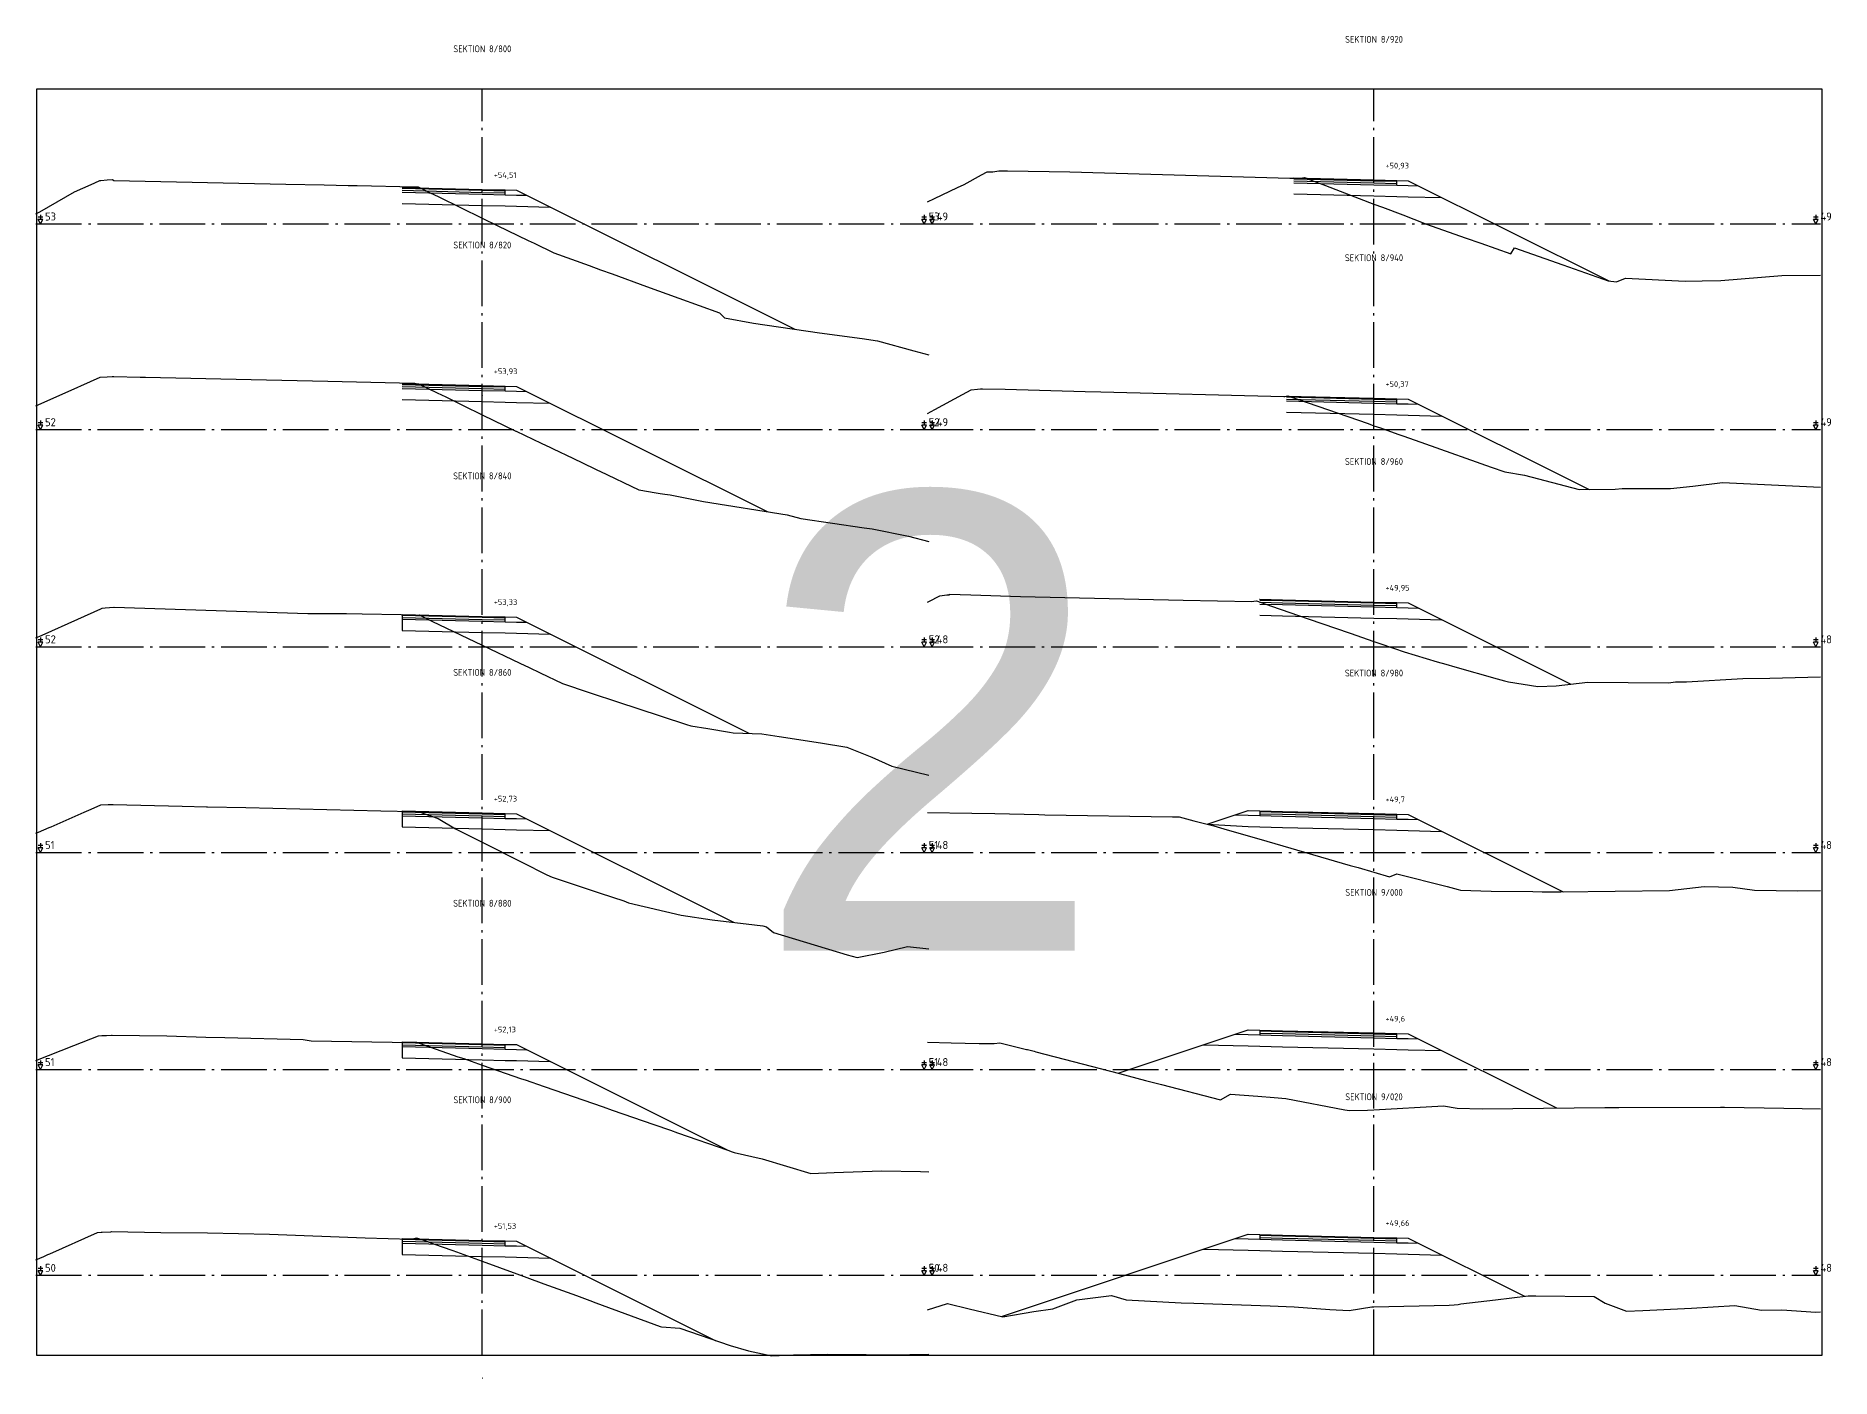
# Model space of a CAD drawing. Header units: metres. Extents: x 164066 to 165347, y 6228109 to 6230364.
# Drawn here: x 164151.8 to 164230.3, y 6229163.2 to 6229221.9 of the extents above; entities that cross this region are included whole.
import ezdxf
from ezdxf.enums import TextEntityAlignment as Align

# ---------------------------------------------------------------- set-up
doc = ezdxf.new("R2010")
doc.units = ezdxf.units.M
doc.header["$LTSCALE"] = 0.1
doc.linetypes.add('CENTRUMLINJE', pattern=[27, 20, -3, 1, -3])
doc.layers.get('DEFPOINTS').update_dxf_attribs({"color": 5})
for name, color, linetype in [('M-000', 7, 'Continuous'), ('M-372A', 3, 'Continuous'), ('M-374C', 6, 'Continuous'), ('M-374D', 4, 'Continuous'), ('M-374E', 4, 'Continuous'), ('M-374F', 4, 'Continuous'), ('M-374G', 4, 'Continuous'), ('M-374O', 4, 'Continuous'), ('M-374P', 4, 'Continuous'), ('M-374Q', 4, 'Continuous'), ('M-378A', 7, 'CENTRUMLINJE'), ('M-378AT', 4, 'Continuous'), ('M-378B', 4, 'CENTRUMLINJE'), ('M-378BT', 4, 'Continuous'), ('T19202X', 4, 'Continuous')]:
    doc.layers.add(name, color=color, linetype=linetype)
doc.styles.add('ARIAL', font='ARIAL.TTF')
doc.styles.add('ISO35', font='ISO3098', dxfattribs={"height": 3.5})
doc.styles.add('P_ISO_25', font='ISO', dxfattribs={"height": 2.5})
doc.styles.add('P_ISO_30', font='ISO', dxfattribs={"height": 3})

msp = doc.modelspace()

# ---------------------------------------------------------------- linework, layer by layer
at = {"layer": 'DEFPOINTS', "flags": 128}
msp.add_lwpolyline([(164151.854, 6229164.154), (164229.954, 6229164.154), (164229.954, 6229219.554), (164151.854, 6229219.554), (164151.854, 6229164.154)], dxfattribs=at)
at = {"layer": 'M-000'}
msp.add_lwpolyline([(164151.854, 6229164.154), (164229.954, 6229164.154), (164229.954, 6229219.554), (164151.854, 6229219.554), (164151.854, 6229164.154)], dxfattribs=at)
at = {"layer": 'M-372A', "linetype": 'Continuous'}
for points in [[(164151.829, 6229214.091), (164152.007, 6229214.187), (164153.516, 6229215.052), (164154.248, 6229215.38), (164154.592, 6229215.534), (164154.632, 6229215.552), (164154.671, 6229215.554), (164154.939, 6229215.585), (164155.18, 6229215.592), (164155.238, 6229215.555), (164162.758, 6229215.396), (164164.439, 6229215.361), (164165.486, 6229215.339), (164165.879, 6229215.33), (164168.367, 6229215.277), (164168.436, 6229215.282), (164168.55, 6229215.275), (164169.043, 6229215.036), (164169.447, 6229214.839), (164171.354, 6229213.911), (164172.01, 6229213.592), (164173.358, 6229212.936), (164173.488, 6229212.873), (164173.622, 6229212.808), (164174.479, 6229212.391), (164176.021, 6229211.833), (164176.53, 6229211.648), (164177.027, 6229211.469), (164178.538, 6229210.922), (164179.949, 6229210.411), (164181.734, 6229209.765), (164181.95, 6229209.543), (164183.21, 6229209.308), (164186.097, 6229208.89), (164187.974, 6229208.635), (164188.64, 6229208.534), (164190.221, 6229208.103), (164190.879, 6229207.92)], [(164190.829, 6229214.618), (164191.132, 6229214.762), (164192.14, 6229215.242), (164192.434, 6229215.383), (164193.189, 6229215.798), (164193.434, 6229215.932), (164193.47, 6229215.935), (164193.688, 6229215.928), (164193.947, 6229215.974), (164193.95, 6229215.982), (164194.327, 6229215.98), (164197.052, 6229215.927), (164206.672, 6229215.662), (164207.128, 6229215.65), (164207.137, 6229215.65), (164207.31, 6229215.69), (164207.725, 6229215.531), (164208.111, 6229215.384), (164208.236, 6229215.336), (164210.354, 6229214.526), (164210.731, 6229214.382), (164211.608, 6229214.047), (164212.102, 6229213.858), (164212.645, 6229213.65), (164214.344, 6229213.048), (164215.027, 6229212.806), (164216.332, 6229212.343), (164216.496, 6229212.615), (164218.62, 6229211.871), (164220.601, 6229211.161), (164220.963, 6229211.118), (164221.35, 6229211.278), (164223.966, 6229211.152), (164224.706, 6229211.168), (164225.52, 6229211.177), (164228.192, 6229211.395), (164229.879, 6229211.414)], [(164151.829, 6229205.69), (164153.233, 6229206.318), (164154.213, 6229206.756), (164154.639, 6229206.947), (164154.947, 6229206.962), (164155.171, 6229206.973), (164155.22, 6229206.977), (164155.225, 6229206.98), (164155.233, 6229206.975), (164156.392, 6229206.951), (164156.629, 6229206.946), (164161.244, 6229206.848), (164164.592, 6229206.772), (164167.726, 6229206.701), (164168.24, 6229206.689), (164168.398, 6229206.685), (164168.456, 6229206.677), (164168.56, 6229206.664), (164169.381, 6229206.264), (164169.753, 6229206.084), (164170.51, 6229205.716), (164171.354, 6229205.306), (164172.825, 6229204.591), (164172.839, 6229204.584), (164173.926, 6229204.064), (164174.342, 6229203.865), (164174.395, 6229203.839), (164174.456, 6229203.81), (164175.308, 6229203.402), (164176.247, 6229202.953), (164176.398, 6229202.88), (164176.501, 6229202.831), (164178.206, 6229202.015), (164178.962, 6229201.893), (164179.134, 6229201.865), (164179.343, 6229201.832), (164179.563, 6229201.796), (164181.033, 6229201.516), (164184.692, 6229200.922), (164185.291, 6229200.759), (164188.052, 6229200.36), (164188.405, 6229200.314), (164190, 6229199.99), (164190.879, 6229199.766)], [(164190.829, 6229205.357), (164191.151, 6229205.534), (164192.35, 6229206.192), (164192.728, 6229206.4), (164193.007, 6229206.426), (164193.146, 6229206.438), (164193.224, 6229206.445), (164193.228, 6229206.443), (164193.233, 6229206.446), (164194.219, 6229206.42), (164197.721, 6229206.327), (164198.404, 6229206.308), (164206.413, 6229206.105), (164206.447, 6229206.107), (164206.585, 6229206.137), (164206.876, 6229206.036), (164207.001, 6229205.992), (164210.092, 6229204.92), (164210.354, 6229204.827), (164210.641, 6229204.726), (164211.392, 6229204.46), (164211.665, 6229204.364), (164212.601, 6229204.033), (164215.484, 6229203.015), (164216.073, 6229202.806), (164216.934, 6229202.657), (164219.327, 6229202.029), (164220.907, 6229202.042), (164221.205, 6229202.073), (164223.319, 6229202.08), (164224.295, 6229202.184), (164225.595, 6229202.343), (164229.879, 6229202.13)], [(164190.829, 6229197.111), (164191.03, 6229197.214), (164191.214, 6229197.309), (164191.362, 6229197.385), (164191.677, 6229197.421), (164191.791, 6229197.431), (164191.792, 6229197.452), (164191.794, 6229197.452), (164192.72, 6229197.429), (164194.899, 6229197.35), (164202.012, 6229197.194), (164205.01, 6229197.134), (164205.097, 6229197.142), (164205.208, 6229197.158), (164205.874, 6229196.928), (164207.481, 6229196.375), (164209.315, 6229195.743), (164210.354, 6229195.385), (164210.56, 6229195.314), (164211.255, 6229195.075), (164211.676, 6229194.929), (164213.123, 6229194.499), (164213.494, 6229194.388), (164213.896, 6229194.269), (164215.745, 6229193.744), (164216.067, 6229193.659), (164216.232, 6229193.614), (164217.515, 6229193.414), (164218.317, 6229193.444), (164219.71, 6229193.606), (164223.232, 6229193.578), (164223.543, 6229193.62), (164224.018, 6229193.612), (164226.479, 6229193.765), (164227.669, 6229193.782), (164229.879, 6229193.834)], [(164151.829, 6229195.541), (164152.108, 6229195.666), (164153.664, 6229196.364), (164154.664, 6229196.813), (164154.734, 6229196.845), (164154.862, 6229196.853), (164155.242, 6229196.883), (164155.252, 6229196.869), (164155.252, 6229196.883), (164163.717, 6229196.607), (164165.415, 6229196.614), (164166.103, 6229196.598), (164167.803, 6229196.56), (164168.363, 6229196.547), (164168.407, 6229196.541), (164168.458, 6229196.542), (164168.591, 6229196.545), (164169.151, 6229196.277), (164171.354, 6229195.223), (164173, 6229194.436), (164173.405, 6229194.242), (164173.885, 6229194.012), (164174.861, 6229193.545), (164176.032, 6229193.158), (164177.353, 6229192.721), (164178.113, 6229192.47), (164180.284, 6229191.753), (164180.468, 6229191.692), (164181.224, 6229191.57), (164182.167, 6229191.419), (164182.323, 6229191.394), (164183.586, 6229191.344), (164184.343, 6229191.224), (164186.148, 6229190.945), (164187.304, 6229190.761), (164188.388, 6229190.328), (164189.26, 6229189.931), (164190.879, 6229189.537)], [(164151.829, 6229186.996), (164151.939, 6229187.042), (164152.415, 6229187.242), (164152.496, 6229187.278), (164153.939, 6229187.92), (164154.24, 6229188.053), (164154.665, 6229188.242), (164154.989, 6229188.248), (164155.094, 6229188.25), (164155.184, 6229188.257), (164155.186, 6229188.254), (164155.202, 6229188.258), (164158.229, 6229188.183), (164159.294, 6229188.156), (164159.328, 6229188.155), (164161.016, 6229188.116), (164166.915, 6229187.978), (164168.352, 6229187.944), (164168.538, 6229187.942), (164168.558, 6229187.942), (164168.803, 6229187.857), (164169.429, 6229187.64), (164170.185, 6229187.193), (164171.354, 6229186.6), (164173.083, 6229185.722), (164174.181, 6229185.173), (164174.414, 6229185.072), (164176.51, 6229184.376), (164177.538, 6229184.03), (164177.648, 6229183.989), (164177.751, 6229183.956), (164180.058, 6229183.413), (164181.404, 6229183.209), (164183.258, 6229182.992), (164183.629, 6229182.948), (164183.787, 6229182.895), (164184.094, 6229182.651), (164187.305, 6229181.68), (164187.742, 6229181.554), (164188.93, 6229181.795), (164189.948, 6229182.037), (164190.879, 6229181.932)], [(164190.829, 6229187.905), (164192.765, 6229187.868), (164193.775, 6229187.851), (164195.7, 6229187.818), (164195.964, 6229187.796), (164201.538, 6229187.707), (164201.613, 6229187.708), (164201.724, 6229187.71), (164201.836, 6229187.714), (164202.481, 6229187.544), (164203.352, 6229187.314), (164203.781, 6229187.19), (164205.673, 6229186.642), (164206.016, 6229186.543), (164209.309, 6229185.589), (164209.659, 6229185.488), (164210.354, 6229185.287), (164211.032, 6229185.09), (164211.36, 6229185.225), (164213.557, 6229184.664), (164214.038, 6229184.526), (164214.144, 6229184.507), (164215.483, 6229184.462), (164217.308, 6229184.444), (164217.714, 6229184.428), (164218.529, 6229184.428), (164223.278, 6229184.49), (164224.794, 6229184.67), (164226.046, 6229184.628), (164226.994, 6229184.506), (164228.886, 6229184.476), (164229.879, 6229184.489)], [(164151.829, 6229177.047), (164153.483, 6229177.701), (164154.574, 6229178.133), (164154.71, 6229178.139), (164154.922, 6229178.149), (164155.129, 6229178.154), (164155.165, 6229178.159), (164157.553, 6229178.123), (164159.262, 6229178.073), (164160.095, 6229178.059), (164163.523, 6229177.964), (164163.866, 6229177.911), (164168.307, 6229177.845), (164168.427, 6229177.849), (164168.474, 6229177.848), (164168.84, 6229177.721), (164170.29, 6229177.218), (164170.539, 6229177.132), (164171.354, 6229176.849), (164173.068, 6229176.255), (164173.231, 6229176.198), (164174.061, 6229175.911), (164176.64, 6229175.016), (164177.035, 6229174.879), (164178.853, 6229174.249), (164179.582, 6229173.996), (164179.891, 6229173.889), (164182.099, 6229173.126), (164182.284, 6229173.058), (164182.364, 6229173.029), (164183.593, 6229172.754), (164185.727, 6229172.11), (164186.749, 6229172.157), (164188.813, 6229172.216), (164190.515, 6229172.191), (164190.879, 6229172.182)], [(164190.829, 6229177.848), (164191.86, 6229177.828), (164193.085, 6229177.801), (164193.718, 6229177.792), (164193.745, 6229177.793), (164193.995, 6229177.818), (164195.097, 6229177.55), (164195.153, 6229177.536), (164195.2, 6229177.525), (164195.26, 6229177.51), (164195.489, 6229177.455), (164195.565, 6229177.435), (164199.221, 6229176.48), (164200.363, 6229176.181), (164201.067, 6229175.998), (164203.642, 6229175.325), (164204.084, 6229175.574), (164205.276, 6229175.495), (164205.981, 6229175.438), (164206.494, 6229175.387), (164209.082, 6229174.892), (164209.289, 6229174.863), (164210.076, 6229174.873), (164210.354, 6229174.889), (164213.401, 6229175.069), (164213.986, 6229174.958), (164215.08, 6229174.942), (164220.453, 6229174.996), (164221.068, 6229174.994), (164225.516, 6229175.006), (164225.572, 6229175.01), (164225.638, 6229175.014), (164225.679, 6229175.007), (164228.285, 6229174.968), (164229.879, 6229174.939)], [(164151.829, 6229168.323), (164152.174, 6229168.476), (164152.354, 6229168.556), (164152.432, 6229168.591), (164154.522, 6229169.523), (164154.681, 6229169.532), (164154.728, 6229169.534), (164155.105, 6229169.555), (164155.111, 6229169.56), (164155.132, 6229169.567), (164157.291, 6229169.521), (164159.329, 6229169.515), (164162.042, 6229169.45), (164166.231, 6229169.291), (164168.237, 6229169.239), (164168.358, 6229169.269), (164168.427, 6229169.28), (164168.477, 6229169.289), (164168.906, 6229169.14), (164169.265, 6229169.017), (164170.021, 6229168.755), (164170.066, 6229168.74), (164171.354, 6229168.268), (164172.87, 6229167.713), (164173.303, 6229167.554), (164174.052, 6229167.279), (164175.467, 6229166.761), (164176.05, 6229166.547), (164176.321, 6229166.448), (164179.134, 6229165.417), (164179.184, 6229165.399), (164179.988, 6229165.337), (164182.188, 6229164.578), (164182.99, 6229164.344), (164184.023, 6229164.133), (164184.963, 6229164.165), (164186.458, 6229164.198), (164188.145, 6229164.184), (164189.201, 6229164.179), (164190.879, 6229164.207)], [(164190.829, 6229166.147), (164191.695, 6229166.416), (164192.651, 6229166.189), (164194.117, 6229165.841), (164195.477, 6229166.069), (164196.311, 6229166.184), (164197.354, 6229166.578), (164198.874, 6229166.773), (164199.516, 6229166.584), (164201.921, 6229166.44), (164202.473, 6229166.426), (164205.81, 6229166.318), (164206.862, 6229166.271), (164208.421, 6229166.162), (164209.275, 6229166.112), (164210.265, 6229166.27), (164210.354, 6229166.272), (164213.649, 6229166.347), (164213.867, 6229166.358), (164214.031, 6229166.367), (164214.157, 6229166.404), (164215.664, 6229166.572), (164217.097, 6229166.757), (164217.203, 6229166.758), (164217.435, 6229166.754), (164219.979, 6229166.72), (164220.461, 6229166.433), (164221.397, 6229166.089), (164222.117, 6229166.116), (164224.245, 6229166.209), (164226.143, 6229166.329), (164227.297, 6229166.126), (164228.197, 6229166.134), (164229.681, 6229166.033), (164229.879, 6229166.06)]]:
    msp.add_lwpolyline(points, dxfattribs=at)
at = {"layer": 'M-374C', "linetype": 'Continuous'}
for points in [[(164206.851, 6229215.668), (164206.852, 6229215.669), (164206.853, 6229215.669), (164206.854, 6229215.669), (164210.354, 6229215.581), (164211.354, 6229215.556), (164211.854, 6229215.544), (164220.625, 6229211.159)], [(164167.854, 6229215.255), (164171.354, 6229215.167), (164172.354, 6229215.142), (164172.854, 6229215.13), (164185.021, 6229209.046)], [(164167.854, 6229206.669), (164171.354, 6229206.581), (164172.354, 6229206.556), (164172.854, 6229206.544), (164183.811, 6229201.065)], [(164206.518, 6229206.12), (164206.519, 6229206.12), (164206.52, 6229206.12), (164206.521, 6229206.12), (164210.354, 6229206.024), (164211.354, 6229205.999), (164211.854, 6229205.987), (164219.762, 6229202.033)], [(164205.352, 6229197.232), (164205.353, 6229197.233), (164205.354, 6229197.233), (164206.354, 6229197.208), (164210.354, 6229197.108), (164211.354, 6229197.083), (164211.854, 6229197.07), (164218.957, 6229193.519)], [(164167.854, 6229196.569), (164171.354, 6229196.481), (164172.354, 6229196.456), (164172.854, 6229196.444), (164183.007, 6229191.367)], [(164167.854, 6229187.969), (164171.354, 6229187.881), (164172.354, 6229187.856), (164172.854, 6229187.844), (164182.342, 6229183.1)], [(164203.06, 6229187.392), (164204.854, 6229187.989), (164205.354, 6229187.977), (164206.354, 6229187.952), (164210.354, 6229187.852), (164211.354, 6229187.827), (164211.854, 6229187.814), (164218.623, 6229184.43)], [(164199.159, 6229176.497), (164204.854, 6229178.393), (164205.354, 6229178.38), (164206.354, 6229178.355), (164210.354, 6229178.255), (164211.354, 6229178.23), (164211.854, 6229178.218), (164218.34, 6229174.975)], [(164167.854, 6229177.869), (164171.354, 6229177.781), (164172.354, 6229177.756), (164172.854, 6229177.744), (164182.065, 6229173.138)], [(164167.854, 6229169.269), (164171.354, 6229169.181), (164172.354, 6229169.156), (164172.854, 6229169.144), (164181.532, 6229164.805)], [(164194.058, 6229165.855), (164204.854, 6229169.451), (164205.354, 6229169.438), (164206.354, 6229169.413), (164210.354, 6229169.313), (164211.354, 6229169.288), (164211.854, 6229169.276), (164216.933, 6229166.736)]]:
    msp.add_lwpolyline(points, dxfattribs=at)
at = {"layer": 'M-374D', "linetype": 'Continuous'}
for points in [[(164167.854, 6229214.554), (164171.354, 6229214.467), (164171.354, 6229214.467), (164172.354, 6229214.442), (164172.854, 6229214.43), (164174.328, 6229214.393)], [(164206.854, 6229214.969), (164210.354, 6229214.881), (164210.354, 6229214.881), (164211.354, 6229214.856), (164211.854, 6229214.844), (164213.328, 6229214.807)], [(164167.854, 6229205.968), (164171.354, 6229205.881), (164171.354, 6229205.881), (164172.354, 6229205.856), (164172.854, 6229205.844), (164174.328, 6229205.807)], [(164206.521, 6229205.42), (164210.354, 6229205.324), (164210.354, 6229205.324), (164211.354, 6229205.299), (164211.854, 6229205.287), (164213.328, 6229205.25)], [(164167.854, 6229196.569), (164167.854, 6229195.868), (164171.354, 6229195.781), (164171.354, 6229195.781), (164172.354, 6229195.756), (164172.854, 6229195.744), (164174.328, 6229195.707)], [(164205.354, 6229196.533), (164206.354, 6229196.508), (164210.354, 6229196.408), (164210.354, 6229196.408), (164211.354, 6229196.383), (164211.854, 6229196.37), (164213.328, 6229196.333)], [(164167.854, 6229187.969), (164167.854, 6229187.268), (164171.354, 6229187.181), (164171.354, 6229187.181), (164172.354, 6229187.156), (164172.854, 6229187.144), (164174.328, 6229187.107)], [(164203.06, 6229187.392), (164204.854, 6229187.289), (164205.354, 6229187.277), (164205.354, 6229187.276), (164206.354, 6229187.251), (164210.354, 6229187.151), (164210.354, 6229187.152), (164211.354, 6229187.127), (164211.854, 6229187.114), (164213.328, 6229187.077)], [(164167.854, 6229177.869), (164167.854, 6229177.168), (164171.354, 6229177.081), (164171.354, 6229177.081), (164172.354, 6229177.056), (164172.854, 6229177.044), (164174.328, 6229177.007)], [(164202.899, 6229177.742), (164204.854, 6229177.693), (164205.354, 6229177.68), (164205.354, 6229177.68), (164206.354, 6229177.655), (164210.354, 6229177.555), (164210.354, 6229177.555), (164211.354, 6229177.53), (164211.854, 6229177.518), (164213.328, 6229177.481)], [(164167.854, 6229169.269), (164167.854, 6229168.568), (164171.354, 6229168.481), (164171.354, 6229168.481), (164172.354, 6229168.456), (164172.854, 6229168.444), (164174.328, 6229168.407)], [(164202.899, 6229168.8), (164204.854, 6229168.751), (164205.354, 6229168.738), (164205.354, 6229168.738), (164206.354, 6229168.713), (164210.354, 6229168.613), (164210.354, 6229168.613), (164211.354, 6229168.588), (164211.854, 6229168.576), (164213.328, 6229168.539)]]:
    msp.add_lwpolyline(points, dxfattribs=at)
at = {"layer": 'M-374E', "linetype": 'Continuous'}
for points in [[(164206.854, 6229215.459), (164210.354, 6229215.371), (164210.354, 6229215.371), (164211.354, 6229215.346), (164211.854, 6229215.334), (164212.296, 6229215.323)], [(164167.854, 6229215.044), (164171.354, 6229214.957), (164171.354, 6229214.957), (164172.354, 6229214.932), (164172.854, 6229214.92), (164173.296, 6229214.909)], [(164167.854, 6229206.458), (164171.354, 6229206.371), (164171.354, 6229206.371), (164172.354, 6229206.346), (164172.854, 6229206.334), (164173.296, 6229206.323)], [(164206.521, 6229205.91), (164210.354, 6229205.814), (164210.354, 6229205.814), (164211.354, 6229205.789), (164211.854, 6229205.777), (164212.296, 6229205.766)], [(164167.854, 6229196.569), (164167.854, 6229196.358), (164171.354, 6229196.271), (164171.354, 6229196.271), (164172.354, 6229196.246), (164172.854, 6229196.234), (164173.296, 6229196.223)], [(164205.354, 6229197.023), (164206.354, 6229196.998), (164210.354, 6229196.898), (164210.354, 6229196.898), (164211.354, 6229196.873), (164211.854, 6229196.86), (164212.296, 6229196.849)], [(164167.854, 6229187.969), (164167.854, 6229187.758), (164171.354, 6229187.671), (164171.354, 6229187.671), (164172.354, 6229187.646), (164172.854, 6229187.634), (164173.296, 6229187.623)], [(164204.268, 6229187.794), (164204.854, 6229187.779), (164205.354, 6229187.767), (164205.354, 6229187.766), (164206.354, 6229187.741), (164210.354, 6229187.641), (164210.354, 6229187.642), (164211.354, 6229187.617), (164211.854, 6229187.604), (164212.296, 6229187.593)], [(164167.854, 6229177.869), (164167.854, 6229177.658), (164171.354, 6229177.571), (164171.354, 6229177.571), (164172.354, 6229177.546), (164172.854, 6229177.534), (164173.296, 6229177.523)], [(164204.268, 6229178.198), (164204.854, 6229178.183), (164205.354, 6229178.17), (164205.354, 6229178.17), (164206.354, 6229178.145), (164210.354, 6229178.045), (164210.354, 6229178.045), (164211.354, 6229178.02), (164211.854, 6229178.008), (164212.296, 6229177.997)], [(164167.854, 6229169.269), (164167.854, 6229169.058), (164171.354, 6229168.971), (164171.354, 6229168.971), (164172.354, 6229168.946), (164172.854, 6229168.934), (164173.296, 6229168.923)], [(164204.268, 6229169.255), (164204.854, 6229169.241), (164205.354, 6229169.228), (164205.354, 6229169.228), (164206.354, 6229169.203), (164210.354, 6229169.103), (164210.354, 6229169.103), (164211.354, 6229169.078), (164211.854, 6229169.066), (164212.296, 6229169.055)]]:
    msp.add_lwpolyline(points, dxfattribs=at)
at = {"layer": 'M-374F', "linetype": 'Continuous'}
for points in [[(164206.854, 6229215.459), (164210.354, 6229215.371), (164211.354, 6229215.346), (164211.354, 6229215.556), (164211.854, 6229215.544), (164211.854, 6229215.544)], [(164167.854, 6229215.045), (164171.354, 6229214.957), (164172.354, 6229214.932), (164172.354, 6229215.142), (164172.854, 6229215.13), (164172.854, 6229215.13)], [(164167.854, 6229206.459), (164171.354, 6229206.371), (164172.354, 6229206.346), (164172.354, 6229206.556), (164172.854, 6229206.544), (164172.854, 6229206.544)], [(164206.521, 6229205.91), (164210.354, 6229205.814), (164211.354, 6229205.789), (164211.354, 6229205.999), (164211.854, 6229205.987), (164211.854, 6229205.987)], [(164167.854, 6229196.569), (164167.854, 6229196.359), (164171.354, 6229196.271), (164172.354, 6229196.246), (164172.354, 6229196.456), (164172.854, 6229196.444), (164172.854, 6229196.444)], [(164205.354, 6229197.023), (164206.354, 6229196.998), (164210.354, 6229196.898), (164211.354, 6229196.873), (164211.354, 6229197.083), (164211.854, 6229197.07), (164211.854, 6229197.07)], [(164167.854, 6229187.969), (164167.854, 6229187.759), (164171.354, 6229187.671), (164172.354, 6229187.646), (164172.354, 6229187.856), (164172.854, 6229187.844), (164172.854, 6229187.844)], [(164204.854, 6229187.989), (164204.854, 6229187.989), (164205.354, 6229187.977), (164205.354, 6229187.767), (164206.354, 6229187.742), (164210.354, 6229187.642), (164211.354, 6229187.617), (164211.354, 6229187.827), (164211.854, 6229187.814), (164211.854, 6229187.814)], [(164204.854, 6229178.393), (164204.854, 6229178.393), (164205.354, 6229178.38), (164205.354, 6229178.17), (164206.354, 6229178.145), (164210.354, 6229178.045), (164211.354, 6229178.02), (164211.354, 6229178.23), (164211.854, 6229178.218), (164211.854, 6229178.218)], [(164167.854, 6229177.869), (164167.854, 6229177.659), (164171.354, 6229177.571), (164172.354, 6229177.546), (164172.354, 6229177.756), (164172.854, 6229177.744), (164172.854, 6229177.744)], [(164167.854, 6229169.269), (164167.854, 6229169.059), (164171.354, 6229168.971), (164172.354, 6229168.946), (164172.354, 6229169.156), (164172.854, 6229169.144), (164172.854, 6229169.144)], [(164204.854, 6229169.451), (164204.854, 6229169.451), (164205.354, 6229169.438), (164205.354, 6229169.228), (164206.354, 6229169.203), (164210.354, 6229169.103), (164211.354, 6229169.078), (164211.354, 6229169.288), (164211.854, 6229169.276), (164211.854, 6229169.276)]]:
    msp.add_lwpolyline(points, dxfattribs=at)
at = {"layer": 'M-374G', "linetype": 'Continuous'}
for points in [[(164206.854, 6229215.539), (164210.354, 6229215.451), (164211.354, 6229215.426), (164211.354, 6229215.556), (164211.854, 6229215.544), (164211.854, 6229215.544)], [(164167.854, 6229215.125), (164171.354, 6229215.037), (164172.354, 6229215.012), (164172.354, 6229215.142), (164172.854, 6229215.13), (164172.854, 6229215.13)], [(164167.854, 6229206.539), (164171.354, 6229206.451), (164172.354, 6229206.426), (164172.354, 6229206.556), (164172.854, 6229206.544), (164172.854, 6229206.544)], [(164206.521, 6229205.99), (164210.354, 6229205.894), (164211.354, 6229205.869), (164211.354, 6229205.999), (164211.854, 6229205.987), (164211.854, 6229205.987)], [(164167.854, 6229196.569), (164167.854, 6229196.439), (164171.354, 6229196.351), (164172.354, 6229196.326), (164172.354, 6229196.456), (164172.854, 6229196.444), (164172.854, 6229196.444)], [(164205.354, 6229197.103), (164206.354, 6229197.078), (164210.354, 6229196.978), (164211.354, 6229196.953), (164211.354, 6229197.083), (164211.854, 6229197.07), (164211.854, 6229197.07)], [(164167.854, 6229187.969), (164167.854, 6229187.839), (164171.354, 6229187.751), (164172.354, 6229187.726), (164172.354, 6229187.856), (164172.854, 6229187.844), (164172.854, 6229187.844)], [(164204.854, 6229187.989), (164204.854, 6229187.989), (164205.354, 6229187.977), (164205.354, 6229187.847), (164206.354, 6229187.822), (164210.354, 6229187.722), (164211.354, 6229187.697), (164211.354, 6229187.827), (164211.854, 6229187.814), (164211.854, 6229187.814)], [(164204.854, 6229178.393), (164204.854, 6229178.393), (164205.354, 6229178.38), (164205.354, 6229178.25), (164206.354, 6229178.225), (164210.354, 6229178.125), (164211.354, 6229178.1), (164211.354, 6229178.23), (164211.854, 6229178.218), (164211.854, 6229178.218)], [(164167.854, 6229177.869), (164167.854, 6229177.739), (164171.354, 6229177.651), (164172.354, 6229177.626), (164172.354, 6229177.756), (164172.854, 6229177.744), (164172.854, 6229177.744)], [(164167.854, 6229169.269), (164167.854, 6229169.139), (164171.354, 6229169.051), (164172.354, 6229169.026), (164172.354, 6229169.156), (164172.854, 6229169.144), (164172.854, 6229169.144)], [(164204.854, 6229169.451), (164204.854, 6229169.451), (164205.354, 6229169.438), (164205.354, 6229169.308), (164206.354, 6229169.283), (164210.354, 6229169.183), (164211.354, 6229169.158), (164211.354, 6229169.288), (164211.854, 6229169.276), (164211.854, 6229169.276)]]:
    msp.add_lwpolyline(points, dxfattribs=at)
at = {"layer": 'M-374O', "linetype": 'Continuous'}
for points in [[(164206.854, 6229215.634), (164210.354, 6229215.546), (164211.354, 6229215.521), (164211.354, 6229215.556), (164211.854, 6229215.544), (164211.854, 6229215.544)], [(164167.854, 6229215.22), (164171.354, 6229215.132), (164172.354, 6229215.107), (164172.354, 6229215.142), (164172.854, 6229215.13), (164172.854, 6229215.13)], [(164167.854, 6229206.634), (164171.354, 6229206.546), (164172.354, 6229206.521), (164172.354, 6229206.556), (164172.854, 6229206.544), (164172.854, 6229206.544)], [(164206.521, 6229206.085), (164210.354, 6229205.989), (164211.354, 6229205.964), (164211.354, 6229205.999), (164211.854, 6229205.987), (164211.854, 6229205.987)], [(164167.854, 6229196.569), (164167.854, 6229196.534), (164171.354, 6229196.446), (164172.354, 6229196.421), (164172.354, 6229196.456), (164172.854, 6229196.444), (164172.854, 6229196.444)], [(164205.354, 6229197.198), (164206.354, 6229197.173), (164210.354, 6229197.073), (164211.354, 6229197.048), (164211.354, 6229197.083), (164211.854, 6229197.07), (164211.854, 6229197.07)], [(164167.854, 6229187.969), (164167.854, 6229187.934), (164171.354, 6229187.846), (164172.354, 6229187.821), (164172.354, 6229187.856), (164172.854, 6229187.844), (164172.854, 6229187.844)], [(164204.854, 6229187.989), (164204.854, 6229187.989), (164205.354, 6229187.977), (164205.354, 6229187.942), (164206.354, 6229187.917), (164210.354, 6229187.817), (164211.354, 6229187.792), (164211.354, 6229187.827), (164211.854, 6229187.814), (164211.854, 6229187.814)], [(164204.854, 6229178.393), (164204.854, 6229178.393), (164205.354, 6229178.38), (164205.354, 6229178.345), (164206.354, 6229178.32), (164210.354, 6229178.22), (164211.354, 6229178.195), (164211.354, 6229178.23), (164211.854, 6229178.218), (164211.854, 6229178.218)], [(164167.854, 6229177.869), (164167.854, 6229177.834), (164171.354, 6229177.746), (164172.354, 6229177.721), (164172.354, 6229177.756), (164172.854, 6229177.744), (164172.854, 6229177.744)], [(164167.854, 6229169.269), (164167.854, 6229169.234), (164171.354, 6229169.146), (164172.354, 6229169.121), (164172.354, 6229169.156), (164172.854, 6229169.144), (164172.854, 6229169.144)], [(164204.854, 6229169.451), (164204.854, 6229169.451), (164205.354, 6229169.438), (164205.354, 6229169.403), (164206.354, 6229169.378), (164210.354, 6229169.278), (164211.354, 6229169.253), (164211.354, 6229169.288), (164211.854, 6229169.276), (164211.854, 6229169.276)]]:
    msp.add_lwpolyline(points, dxfattribs=at)
at = {"layer": 'M-374P', "linetype": 'Continuous'}
for points in [[(164206.854, 6229215.539), (164210.354, 6229215.451), (164211.354, 6229215.426), (164211.354, 6229215.556), (164211.854, 6229215.544), (164211.854, 6229215.544)], [(164167.854, 6229215.125), (164171.354, 6229215.037), (164172.354, 6229215.012), (164172.354, 6229215.142), (164172.854, 6229215.13), (164172.854, 6229215.13)], [(164167.854, 6229206.539), (164171.354, 6229206.451), (164172.354, 6229206.426), (164172.354, 6229206.556), (164172.854, 6229206.544), (164172.854, 6229206.544)], [(164206.521, 6229205.99), (164210.354, 6229205.894), (164211.354, 6229205.869), (164211.354, 6229205.999), (164211.854, 6229205.987), (164211.854, 6229205.987)], [(164167.854, 6229196.569), (164167.854, 6229196.439), (164171.354, 6229196.351), (164172.354, 6229196.326), (164172.354, 6229196.456), (164172.854, 6229196.444), (164172.854, 6229196.444)], [(164205.354, 6229197.103), (164206.354, 6229197.078), (164210.354, 6229196.978), (164211.354, 6229196.953), (164211.354, 6229197.083), (164211.854, 6229197.07), (164211.854, 6229197.07)], [(164167.854, 6229187.969), (164167.854, 6229187.839), (164171.354, 6229187.751), (164172.354, 6229187.726), (164172.354, 6229187.856), (164172.854, 6229187.844), (164172.854, 6229187.844)], [(164204.854, 6229187.989), (164204.854, 6229187.989), (164205.354, 6229187.977), (164205.354, 6229187.847), (164206.354, 6229187.822), (164210.354, 6229187.722), (164211.354, 6229187.697), (164211.354, 6229187.827), (164211.854, 6229187.814), (164211.854, 6229187.814)], [(164204.854, 6229178.393), (164204.854, 6229178.393), (164205.354, 6229178.38), (164205.354, 6229178.25), (164206.354, 6229178.225), (164210.354, 6229178.125), (164211.354, 6229178.1), (164211.354, 6229178.23), (164211.854, 6229178.218), (164211.854, 6229178.218)], [(164167.854, 6229177.869), (164167.854, 6229177.739), (164171.354, 6229177.651), (164172.354, 6229177.626), (164172.354, 6229177.756), (164172.854, 6229177.744), (164172.854, 6229177.744)], [(164167.854, 6229169.269), (164167.854, 6229169.139), (164171.354, 6229169.051), (164172.354, 6229169.026), (164172.354, 6229169.156), (164172.854, 6229169.144), (164172.854, 6229169.144)], [(164204.854, 6229169.451), (164204.854, 6229169.451), (164205.354, 6229169.438), (164205.354, 6229169.308), (164206.354, 6229169.283), (164210.354, 6229169.183), (164211.354, 6229169.158), (164211.354, 6229169.288), (164211.854, 6229169.276), (164211.854, 6229169.276)]]:
    msp.add_lwpolyline(points, dxfattribs=at)
at = {"layer": 'M-374Q', "linetype": 'Continuous'}
for points in [[(164167.854, 6229214.554), (164171.354, 6229214.467), (164171.354, 6229214.467), (164172.354, 6229214.442), (164172.854, 6229214.43), (164174.328, 6229214.393)], [(164206.854, 6229214.969), (164210.354, 6229214.881), (164210.354, 6229214.881), (164211.354, 6229214.856), (164211.854, 6229214.844), (164213.328, 6229214.807)], [(164167.854, 6229205.968), (164171.354, 6229205.881), (164171.354, 6229205.881), (164172.354, 6229205.856), (164172.854, 6229205.844), (164174.328, 6229205.807)], [(164206.521, 6229205.42), (164210.354, 6229205.324), (164210.354, 6229205.324), (164211.354, 6229205.299), (164211.854, 6229205.287), (164213.328, 6229205.25)], [(164167.854, 6229196.569), (164167.854, 6229195.868), (164171.354, 6229195.781), (164171.354, 6229195.781), (164172.354, 6229195.756), (164172.854, 6229195.744), (164174.328, 6229195.707)], [(164205.354, 6229196.533), (164206.354, 6229196.508), (164210.354, 6229196.408), (164210.354, 6229196.408), (164211.354, 6229196.383), (164211.854, 6229196.37), (164213.328, 6229196.333)], [(164167.854, 6229187.969), (164167.854, 6229187.268), (164171.354, 6229187.181), (164171.354, 6229187.181), (164172.354, 6229187.156), (164172.854, 6229187.144), (164174.328, 6229187.107)], [(164203.06, 6229187.392), (164204.854, 6229187.289), (164205.354, 6229187.277), (164205.354, 6229187.276), (164206.354, 6229187.251), (164210.354, 6229187.151), (164210.354, 6229187.152), (164211.354, 6229187.127), (164211.854, 6229187.114), (164213.328, 6229187.077)], [(164167.854, 6229177.869), (164167.854, 6229177.168), (164171.354, 6229177.081), (164171.354, 6229177.081), (164172.354, 6229177.056), (164172.854, 6229177.044), (164174.328, 6229177.007)], [(164202.899, 6229177.742), (164204.854, 6229177.693), (164205.354, 6229177.68), (164205.354, 6229177.68), (164206.354, 6229177.655), (164210.354, 6229177.555), (164210.354, 6229177.555), (164211.354, 6229177.53), (164211.854, 6229177.518), (164213.328, 6229177.481)], [(164167.854, 6229169.269), (164167.854, 6229168.568), (164171.354, 6229168.481), (164171.354, 6229168.481), (164172.354, 6229168.456), (164172.854, 6229168.444), (164174.328, 6229168.407)], [(164202.899, 6229168.8), (164204.854, 6229168.751), (164205.354, 6229168.738), (164205.354, 6229168.738), (164206.354, 6229168.713), (164210.354, 6229168.613), (164210.354, 6229168.613), (164211.354, 6229168.588), (164211.854, 6229168.576), (164213.328, 6229168.539)]]:
    msp.add_lwpolyline(points, dxfattribs=at)
at = {"layer": 'M-378A'}
for p, q in [((164151.829, 6229213.654), (164190.879, 6229213.654)), ((164190.829, 6229213.654), (164229.879, 6229213.654)), ((164151.829, 6229204.654), (164190.879, 6229204.654)), ((164190.829, 6229204.654), (164229.879, 6229204.654)), ((164151.829, 6229195.154), (164190.879, 6229195.154)), ((164190.829, 6229195.154), (164229.879, 6229195.154)), ((164151.829, 6229186.154), (164190.879, 6229186.154)), ((164190.829, 6229186.154), (164229.879, 6229186.154)), ((164151.829, 6229176.654), (164190.879, 6229176.654)), ((164190.829, 6229176.654), (164229.879, 6229176.654)), ((164151.829, 6229167.654), (164190.879, 6229167.654)), ((164190.829, 6229167.654), (164229.879, 6229167.654))]:
    msp.add_line(p, q, dxfattribs=at)
at = {"layer": 'M-378AT'}
for p, q in [((164152.129, 6229213.954), (164151.929, 6229213.954)), ((164152.029, 6229213.654), (164151.929, 6229213.854)), ((164152.129, 6229213.854), (164151.929, 6229213.854)), ((164152.029, 6229214.054), (164152.029, 6229213.854)), ((164152.029, 6229213.654), (164152.129, 6229213.854)), ((164190.779, 6229213.954), (164190.579, 6229213.954)), ((164190.679, 6229213.654), (164190.579, 6229213.854)), ((164190.779, 6229213.854), (164190.579, 6229213.854)), ((164190.679, 6229214.054), (164190.679, 6229213.854)), ((164190.679, 6229213.654), (164190.779, 6229213.854)), ((164191.129, 6229213.954), (164190.929, 6229213.954)), ((164191.029, 6229213.654), (164190.929, 6229213.854)), ((164191.129, 6229213.854), (164190.929, 6229213.854)), ((164191.029, 6229214.054), (164191.029, 6229213.854)), ((164191.029, 6229213.654), (164191.129, 6229213.854)), ((164229.779, 6229213.954), (164229.579, 6229213.954)), ((164229.679, 6229213.654), (164229.579, 6229213.854)), ((164229.779, 6229213.854), (164229.579, 6229213.854)), ((164229.679, 6229214.054), (164229.679, 6229213.854)), ((164229.679, 6229213.654), (164229.779, 6229213.854)), ((164152.129, 6229204.954), (164151.929, 6229204.954)), ((164152.029, 6229204.654), (164151.929, 6229204.854)), ((164152.129, 6229204.854), (164151.929, 6229204.854)), ((164152.029, 6229205.054), (164152.029, 6229204.854)), ((164152.029, 6229204.654), (164152.129, 6229204.854)), ((164190.779, 6229204.954), (164190.579, 6229204.954)), ((164190.679, 6229204.654), (164190.579, 6229204.854)), ((164190.779, 6229204.854), (164190.579, 6229204.854)), ((164190.679, 6229205.054), (164190.679, 6229204.854)), ((164190.679, 6229204.654), (164190.779, 6229204.854)), ((164191.129, 6229204.954), (164190.929, 6229204.954)), ((164191.029, 6229204.654), (164190.929, 6229204.854)), ((164191.129, 6229204.854), (164190.929, 6229204.854)), ((164191.029, 6229205.054), (164191.029, 6229204.854)), ((164191.029, 6229204.654), (164191.129, 6229204.854)), ((164229.779, 6229204.954), (164229.579, 6229204.954)), ((164229.679, 6229204.654), (164229.579, 6229204.854)), ((164229.779, 6229204.854), (164229.579, 6229204.854)), ((164229.679, 6229205.054), (164229.679, 6229204.854)), ((164229.679, 6229204.654), (164229.779, 6229204.854)), ((164152.129, 6229195.454), (164151.929, 6229195.454)), ((164152.029, 6229195.154), (164151.929, 6229195.354)), ((164152.129, 6229195.354), (164151.929, 6229195.354)), ((164152.029, 6229195.554), (164152.029, 6229195.354)), ((164152.029, 6229195.154), (164152.129, 6229195.354)), ((164190.779, 6229195.454), (164190.579, 6229195.454)), ((164190.679, 6229195.154), (164190.579, 6229195.354)), ((164190.779, 6229195.354), (164190.579, 6229195.354)), ((164190.679, 6229195.554), (164190.679, 6229195.354)), ((164190.679, 6229195.154), (164190.779, 6229195.354)), ((164191.129, 6229195.454), (164190.929, 6229195.454)), ((164191.029, 6229195.154), (164190.929, 6229195.354)), ((164191.129, 6229195.354), (164190.929, 6229195.354)), ((164191.029, 6229195.554), (164191.029, 6229195.354)), ((164191.029, 6229195.154), (164191.129, 6229195.354)), ((164229.779, 6229195.454), (164229.579, 6229195.454)), ((164229.679, 6229195.154), (164229.579, 6229195.354)), ((164229.779, 6229195.354), (164229.579, 6229195.354)), ((164229.679, 6229195.554), (164229.679, 6229195.354)), ((164229.679, 6229195.154), (164229.779, 6229195.354)), ((164152.129, 6229186.454), (164151.929, 6229186.454)), ((164152.029, 6229186.154), (164151.929, 6229186.354)), ((164152.129, 6229186.354), (164151.929, 6229186.354)), ((164152.029, 6229186.554), (164152.029, 6229186.354)), ((164152.029, 6229186.154), (164152.129, 6229186.354)), ((164190.779, 6229186.454), (164190.579, 6229186.454)), ((164190.679, 6229186.154), (164190.579, 6229186.354)), ((164190.779, 6229186.354), (164190.579, 6229186.354)), ((164190.679, 6229186.554), (164190.679, 6229186.354)), ((164190.679, 6229186.154), (164190.779, 6229186.354)), ((164191.129, 6229186.454), (164190.929, 6229186.454)), ((164191.029, 6229186.154), (164190.929, 6229186.354)), ((164191.129, 6229186.354), (164190.929, 6229186.354)), ((164191.029, 6229186.554), (164191.029, 6229186.354)), ((164191.029, 6229186.154), (164191.129, 6229186.354)), ((164229.779, 6229186.454), (164229.579, 6229186.454)), ((164229.679, 6229186.154), (164229.579, 6229186.354)), ((164229.779, 6229186.354), (164229.579, 6229186.354)), ((164229.679, 6229186.554), (164229.679, 6229186.354)), ((164229.679, 6229186.154), (164229.779, 6229186.354)), ((164152.129, 6229176.954), (164151.929, 6229176.954)), ((164152.029, 6229176.654), (164151.929, 6229176.854)), ((164152.129, 6229176.854), (164151.929, 6229176.854)), ((164152.029, 6229177.054), (164152.029, 6229176.854)), ((164152.029, 6229176.654), (164152.129, 6229176.854)), ((164190.779, 6229176.954), (164190.579, 6229176.954)), ((164190.679, 6229176.654), (164190.579, 6229176.854)), ((164190.779, 6229176.854), (164190.579, 6229176.854)), ((164190.679, 6229177.054), (164190.679, 6229176.854)), ((164190.679, 6229176.654), (164190.779, 6229176.854)), ((164191.129, 6229176.954), (164190.929, 6229176.954)), ((164191.029, 6229176.654), (164190.929, 6229176.854)), ((164191.129, 6229176.854), (164190.929, 6229176.854)), ((164191.029, 6229177.054), (164191.029, 6229176.854)), ((164191.029, 6229176.654), (164191.129, 6229176.854)), ((164229.779, 6229176.954), (164229.579, 6229176.954)), ((164229.679, 6229176.654), (164229.579, 6229176.854)), ((164229.779, 6229176.854), (164229.579, 6229176.854)), ((164229.679, 6229177.054), (164229.679, 6229176.854)), ((164229.679, 6229176.654), (164229.779, 6229176.854)), ((164152.129, 6229167.954), (164151.929, 6229167.954)), ((164152.029, 6229167.654), (164151.929, 6229167.854)), ((164152.129, 6229167.854), (164151.929, 6229167.854)), ((164152.029, 6229168.054), (164152.029, 6229167.854)), ((164152.029, 6229167.654), (164152.129, 6229167.854)), ((164190.779, 6229167.954), (164190.579, 6229167.954)), ((164190.679, 6229167.654), (164190.579, 6229167.854)), ((164190.779, 6229167.854), (164190.579, 6229167.854)), ((164190.679, 6229168.054), (164190.679, 6229167.854)), ((164190.679, 6229167.654), (164190.779, 6229167.854)), ((164191.129, 6229167.954), (164190.929, 6229167.954)), ((164191.029, 6229167.654), (164190.929, 6229167.854)), ((164191.129, 6229167.854), (164190.929, 6229167.854)), ((164191.029, 6229168.054), (164191.029, 6229167.854)), ((164191.029, 6229167.654), (164191.129, 6229167.854)), ((164229.779, 6229167.954), (164229.579, 6229167.954)), ((164229.679, 6229167.654), (164229.579, 6229167.854)), ((164229.779, 6229167.854), (164229.579, 6229167.854)), ((164229.679, 6229168.054), (164229.679, 6229167.854)), ((164229.679, 6229167.654), (164229.779, 6229167.854))]:
    msp.add_line(p, q, dxfattribs=at)
at = {"layer": 'M-378B', "linetype": 'CENTRUMLINJE'}
for p, q in [((164171.354, 6229164.154), (164171.354, 6229219.554)), ((164210.354, 6229164.154), (164210.354, 6229219.554))]:
    msp.add_line(p, q, dxfattribs=at)
at = {"layer": 'T19202X'}
for centre in [(164210.354, 6229210.154), (164171.354, 6229206.154), (164210.354, 6229201.154), (164171.354, 6229198.154), (164210.354, 6229192.654), (164171.354, 6229188.654), (164210.354, 6229183.654), (164171.354, 6229180.654), (164210.354, 6229174.154), (164171.354, 6229171.154), (164210.354, 6229165.154), (164171.354, 6229163.154)]:
    msp.add_circle(centre, 0.001, dxfattribs=at)

# ---------------------------------------------------------------- texts
at = {"layer": 'DEFPOINTS', "style": 'ARIAL'}
msp.add_text('2', height=20, dxfattribs=at).set_placement((164190.904, 6229191.854), align=Align.MIDDLE_CENTER)
at = {"layer": 'M-378AT', "style": 'ISO35'}
for s, p in [('53', (164152.229, 6229213.804)), ('53', (164190.879, 6229213.804)), ('49', (164191.229, 6229213.804)), ('49', (164229.879, 6229213.804)), ('52', (164152.229, 6229204.804)), ('52', (164190.879, 6229204.804)), ('49', (164191.229, 6229204.804)), ('49', (164229.879, 6229204.804)), ('48', (164191.229, 6229195.304)), ('48', (164229.879, 6229195.304)), ('52', (164152.229, 6229195.304)), ('52', (164190.879, 6229195.304)), ('51', (164152.229, 6229186.304)), ('51', (164190.879, 6229186.304)), ('48', (164191.229, 6229186.304)), ('48', (164229.879, 6229186.304)), ('51', (164152.229, 6229176.804)), ('51', (164190.879, 6229176.804)), ('48', (164191.229, 6229176.804)), ('48', (164229.879, 6229176.804)), ('50', (164152.229, 6229167.804)), ('50', (164190.879, 6229167.804)), ('48', (164191.229, 6229167.804)), ('48', (164229.879, 6229167.804))]:
    msp.add_text(s, height=0.35, dxfattribs=at).set_placement(p)
at = {"layer": 'M-378BT', "style": 'P_ISO_30'}
for s, p in [('SEKTION 8/920', (164210.354, 6229221.581)), ('SEKTION 8/800', (164171.354, 6229221.167)), ('SEKTION 8/820', (164171.354, 6229212.581)), ('SEKTION 8/940', (164210.354, 6229212.024)), ('SEKTION 8/840', (164171.354, 6229202.481)), ('SEKTION 8/960', (164210.354, 6229203.108)), ('SEKTION 8/860', (164171.354, 6229193.881)), ('SEKTION 8/980', (164210.354, 6229193.852)), ('SEKTION 8/880', (164171.354, 6229183.781)), ('SEKTION 9/000', (164210.354, 6229184.255)), ('SEKTION 8/900', (164171.354, 6229175.181)), ('SEKTION 9/020', (164210.354, 6229175.313))]:
    msp.add_text(s, height=0.3, dxfattribs=at).set_placement(p, align=Align.CENTER)
at = {"layer": 'M-378BT', "style": 'P_ISO_25'}
for s, p in [('+50,93', (164210.854, 6229216.081)), ('+54,51', (164171.854, 6229215.667)), ('+53,93', (164171.854, 6229207.081)), ('+50,37', (164210.854, 6229206.524)), ('+53,33', (164171.854, 6229196.981)), ('+49,95', (164210.854, 6229197.608)), ('+52,73', (164171.854, 6229188.381)), ('+49,7', (164210.854, 6229188.352)), ('+52,13', (164171.854, 6229178.281)), ('+49,6', (164210.854, 6229178.755)), ('+51,53', (164171.854, 6229169.681)), ('+49,66', (164210.854, 6229169.813))]:
    msp.add_text(s, height=0.25, dxfattribs=at).set_placement(p)

doc.saveas('drawing.dxf')
